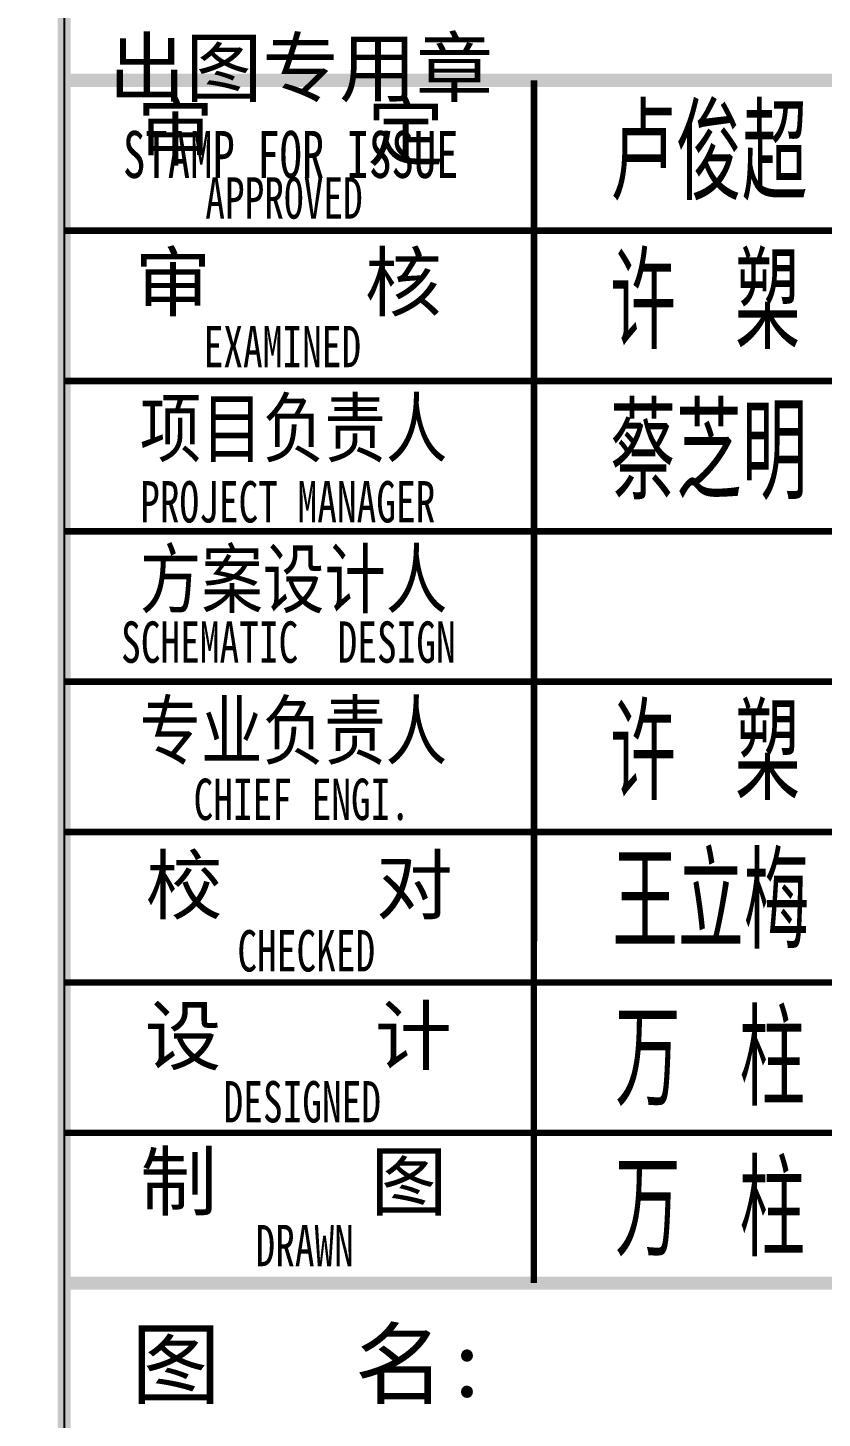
# Model space of a CAD drawing. Extents: x 169490 to 7584583, y -2399407 to 1374371.
# Drawn here: x 2610219 to 2614447, y 820273 to 827671 of the extents above; entities that cross this region are included whole.
import ezdxf
from ezdxf.enums import TextEntityAlignment as Align

# ---------------------------------------------------------------- set-up
doc = ezdxf.new("R2010")
doc.units = 0
doc.header["$LTSCALE"] = 100
for name, color, linetype in [('dsptext_col', 2, 'CONTINUOUS'), ('图框', 140, 'CONTINUOUS'), ('图签文字', 147, 'CONTINUOUS'), ('折板线', 127, 'CONTINUOUS')]:
    doc.layers.add(name, color=color, linetype=linetype)
doc.styles.add('建筑图签-1', font='simhei.ttf', dxfattribs={"width": 0.7})
doc.styles.add('建筑图签-2', font='TXT.shx', dxfattribs={"width": 0.5, "bigfont": 'HZTXT.shx'})

# ---------------------------------------------------------------- blocks, each defined once
blk = doc.blocks.new('2q3q2342q35q2343r5q23rwetr')
at = {"layer": '图框'}
for points, const_width in [([(3527617.7, 3121310.1), (3527617.7, 3161310.1)], 70), ([(3534617.7, 3134510.4), (3527617.7, 3134510.4)], 70), ([(3527617.7, 3134510.4), (3534617.7, 3134510.4)], 70), ([(3530117.2, 3128110.4), (3530117.7, 3134510.4)], 35), ([(3527617.7, 3133710.4), (3534617.7, 3133710.4)], 35), ([(3527617.7, 3132910.4), (3534617.7, 3132910.4)], 35), ([(3527617.7, 3132110.4), (3534617.7, 3132110.4)], 35), ([(3527617.7, 3131310.4), (3534617.7, 3131310.4)], 35), ([(3527617.7, 3130510.4), (3534617.7, 3130510.4)], 35), ([(3527617.7, 3129710.4), (3534617.7, 3129710.4)], 35), ([(3527617.7, 3128910.4), (3534617.7, 3128910.4)], 35), ([(3527617.7, 3128110.4), (3534617.7, 3128110.4)], 70)]:
    blk.add_lwpolyline(points, dxfattribs=dict(at, const_width=const_width))
at = {"layer": '图签文字', "color": 7, "style": '建筑图签-1'}
for s, height, p in [('出图专用章', 300, (3527853.5, 3134428.2)), ('审    定', 300, (3528005.4, 3134089.3)), ('审    核', 300, (3527992.2, 3133287)), ('校    对', 300, (3528051, 3130078.3)), ('设    计', 300, (3528045.5, 3129276.6)), ('制    图', 300, (3528022.5, 3128501.8)), ('图   名:', 350, (3527973, 3127505.2))]:
    blk.add_text(s, height=height, dxfattribs=at).set_placement(p)
at = {"layer": '图签文字', "color": 1, "style": '建筑图签-2', "width": 0.7}
for s, p in [('卢俊超', (3530523.9, 3133872)), ('许 槊', (3530523.9, 3133081)), ('蔡芝明', (3530523.9, 3132281)), ('许 槊', (3530523.9, 3130681)), ('王立梅', (3530534, 3129890.5)), ('万 柱', (3530549, 3129053.4)), ('万 柱', (3530548.9, 3128253.4))]:
    blk.add_text(s, height=500, dxfattribs=at).set_placement(p)
at = {"layer": '图签文字', "style": '建筑图签-1', "width": 0.7}
for s, height, p in [('STAMP FOR ISSUE', 250, (3527930.4, 3133991.4)), ('APPROVED ', 220, (3528368.3, 3133774.8)), ('EXAMINED  ', 220, (3528359.7, 3132984.2, -1799)), ('PROJECT MANAGER', 220, (3528021.5, 3132158.1, -1799)), ('SCHEMATIC  DESIGN', 220, (3527920.3, 3131411.5, -1799))]:
    blk.add_text(s, height=height, dxfattribs=at).set_placement(p)
at = {"layer": '图签文字', "color": 7, "style": '建筑图签-1', "width": 0.8}
for s, p in [('项目负责人', (3528020.1, 3132510.8)), ('方案设计人', (3528020.1, 3131708.2)), ('专业负责人', (3528018.9, 3130901.7))]:
    blk.add_text(s, height=300, dxfattribs=at).set_placement(p)
at = {"layer": '图签文字', "style": '建筑图签-1', "width": 0.7}
for s, p in [('CHIEF ENGI.', (3528882.2, 3130684.9)), ('CHECKED  ', (3529010.7, 3129878.8)), ('DESIGNED ', (3528937.2, 3129075.6)), (' DRAWN   ', (3529002.2, 3128310.6))]:
    blk.add_text(s, height=220, dxfattribs=at).set_placement(p, align=Align.MIDDLE)

msp = doc.modelspace()

# ---------------------------------------------------------------- linework, layer by layer
at = {"layer": 'dsptext_col', "ltscale": 10}
msp.add_lwpolyline([(2546613, 854191.4), (2610413, 854191.4), (2610413, 814191.4), (2546613, 814191.4)], close=True, dxfattribs=at)

# ---------------------------------------------------------------- block references
at = {"layer": '折板线'}
msp.add_blockref('2q3q2342q35q2343r5q23rwetr', (-917204.7, -2307118.7), dxfattribs=at)

doc.saveas('drawing.dxf')
